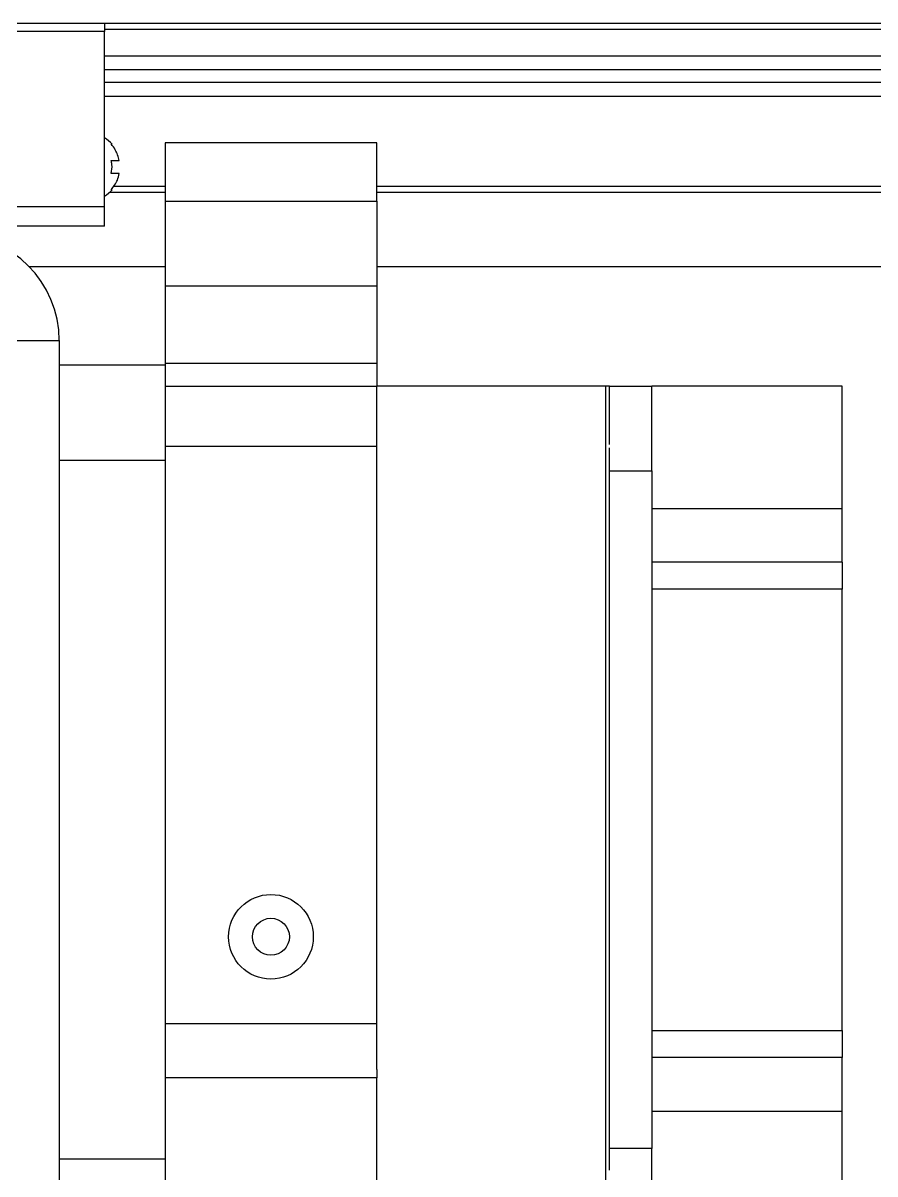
# Model space of a CAD drawing. Header units: millimetres. Extents: x 15 to 1184, y 5 to 1288.
# Drawn here: x 377.05 to 403.89, y 217.1 to 253.34 of the extents above; entities that cross this region are included whole.
import ezdxf

# ---------------------------------------------------------------- set-up
doc = ezdxf.new("R2010")
doc.units = ezdxf.units.MM

msp = doc.modelspace()

# ---------------------------------------------------------------- linework, layer by layer
at = {"color": 7, "linetype": 'Continuous', "lineweight": 25}
for p, q in [((374.421, 253.339), (379.621, 253.339)), ((379.621, 253.339), (379.621, 253.072)), ((379.621, 253.339), (507.042, 253.339)), ((379.621, 253.072), (374.421, 253.072)), ((473.709, 253.139), (379.621, 253.139)), ((379.621, 247.559), (379.621, 253.072)), ((379.621, 252.306), (473.709, 252.306)), ((379.621, 251.871), (473.709, 251.871)), ((379.621, 251.473), (473.709, 251.473)), ((379.621, 251.038), (473.709, 251.038)), ((379.831, 249.522), (379.856, 249.522)), ((388.194, 249.572), (381.527, 249.572)), ((381.527, 249.572), (381.527, 247.733)), ((388.194, 247.733), (388.194, 249.572)), ((379.831, 249.009), (380.083, 249.009)), ((380.083, 248.602), (379.831, 248.602)), ((379.915, 248.205), (381.527, 248.205)), ((388.194, 248.205), (473.709, 248.205)), ((381.527, 248.005), (379.776, 248.005)), ((379.856, 248.089), (379.831, 248.089)), ((473.709, 248.005), (388.194, 248.005)), ((374.421, 247.559), (379.621, 247.559)), ((379.621, 246.939), (379.621, 247.559)), ((381.527, 247.733), (381.527, 245.07)), ((381.527, 247.733), (388.194, 247.733)), ((388.194, 247.733), (388.194, 245.07)), ((379.621, 246.939), (374.421, 246.939)), ((377.241, 245.672), (381.527, 245.672)), ((388.194, 245.672), (489.709, 245.672)), ((381.527, 245.07), (381.527, 242.635)), ((381.527, 245.07), (388.194, 245.07)), ((388.194, 245.07), (388.194, 242.635)), ((376.86, 243.339), (378.194, 243.339)), ((378.194, 243.339), (378.194, 214.472)), ((381.527, 242.572), (378.194, 242.572)), ((381.527, 242.635), (381.527, 242.572)), ((381.527, 242.635), (388.194, 242.635)), ((381.527, 242.572), (381.527, 239.572)), ((388.194, 242.635), (388.194, 241.905)), ((388.194, 241.901), (381.527, 241.901)), ((388.194, 220.391), (388.194, 241.905)), ((395.394, 241.905), (388.194, 241.905)), ((395.394, 241.905), (395.394, 215.239)), ((395.527, 241.905), (395.394, 241.905)), ((395.527, 241.905), (396.856, 241.905)), ((395.527, 240.073), (395.527, 241.905)), ((402.856, 241.905), (396.856, 241.905)), ((396.856, 239.239), (396.856, 241.905)), ((402.856, 238.057), (402.856, 241.905)), ((381.527, 240.022), (388.194, 240.022)), ((395.523, 239.239), (395.523, 239.96)), ((378.194, 239.572), (381.527, 239.572)), ((381.527, 239.572), (381.527, 219.433)), ((395.523, 239.239), (396.856, 239.239)), ((395.523, 217.905), (395.523, 239.239)), ((396.856, 239.239), (396.856, 238.905)), ((396.856, 238.905), (396.856, 218.239)), ((396.856, 238.057), (402.856, 238.057)), ((402.856, 236.368), (402.856, 238.057)), ((402.856, 236.368), (396.856, 236.368)), ((402.856, 236.368), (402.856, 235.518)), ((402.856, 235.518), (396.856, 235.518)), ((402.856, 221.626), (402.856, 235.518)), ((381.527, 221.844), (388.194, 221.844)), ((396.856, 221.626), (402.856, 221.626)), ((402.856, 221.626), (402.856, 220.776)), ((402.856, 220.776), (396.856, 220.776)), ((402.856, 219.087), (402.856, 220.776)), ((388.194, 220.395), (388.194, 220.127)), ((388.194, 220.127), (381.527, 220.127)), ((388.194, 216.13), (388.194, 220.127)), ((381.527, 219.433), (381.527, 216.756)), ((396.856, 219.087), (402.856, 219.087)), ((402.856, 215.239), (402.856, 219.087)), ((396.856, 218.239), (396.856, 217.905)), ((395.523, 217.223), (395.523, 217.905)), ((396.856, 217.905), (395.523, 217.905)), ((396.856, 215.239), (396.856, 217.905)), ((381.527, 217.572), (378.194, 217.572))]:
    msp.add_line(p, q, dxfattribs=at)
for radius in [1.333, 0.583]:
    msp.add_circle((384.86, 224.572), radius, dxfattribs=at)
for centre, radius, start, end in [((379.021, 248.805), 1.1, 40.6644, 56.9443), ((379.021, 248.805), 1.1, 303.0557, 319.3356), ((374.86, 243.339), 3.333, 0, 90)]:
    msp.add_arc(centre, radius, start, end, dxfattribs=at)
for points, knots in [([(380.083, 249.009), (380.05, 249.127), (379.997, 249.315), (379.875, 249.466), (379.831, 249.522)], [0, 0, 0, 0, 0.629004, 1, 1, 1, 1]), ([(379.831, 248.602), (379.846, 248.696), (379.868, 248.832), (379.839, 248.966), (379.831, 249.009)], [0, 0, 0, 0, 0.684594, 1, 1, 1, 1]), ([(379.831, 248.089), (379.904, 248.187), (380.02, 248.344), (380.066, 248.532), (380.083, 248.602)], [0, 0, 0, 0, 0.629027, 1, 1, 1, 1])]:
    msp.add_open_spline(points, degree=3, knots=knots, dxfattribs=at)

doc.saveas('drawing.dxf')
